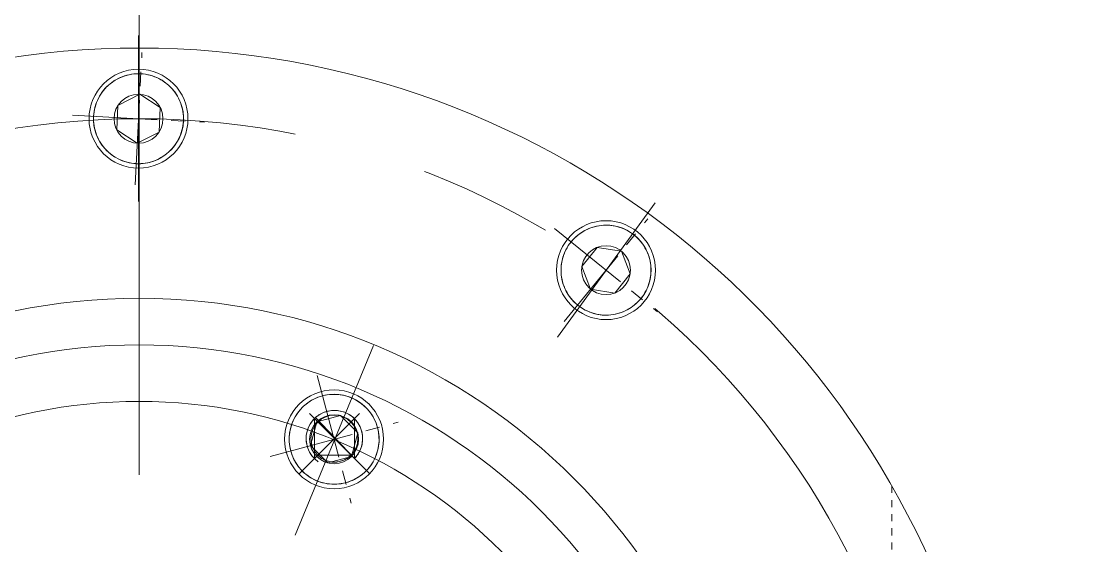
# Model space of a CAD drawing. Header units: inches. Extents: x 0 to 26418, y 0 to 20128.
# Drawn here: x 3986.1 to 4138.2, y 15527.2 to 15601.3 of the extents above; entities that cross this region are included whole.
import ezdxf

# ---------------------------------------------------------------- set-up
doc = ezdxf.new("R2010")
doc.units = ezdxf.units.IN
doc.header["$MEASUREMENT"] = 0
for name, pattern in [('ACAD_ISO02W100', [15, 12, -3]), ('CENTER', [50.8, 31.75, -6.35, 6.35, -6.35]), ('点画线', [18, 12, -2, 2, -2]), ('虚线', [2, 1, -1])]:
    doc.linetypes.add(name, pattern=pattern)
for name, color, linetype, lineweight in [('CAXA1', 5, 'CENTER', 5), ('中心线层', 5, 'CENTER', 5), ('细实线层', 7, 'Continuous', 5), ('虚线层', 6, 'ACAD_ISO02W100', 5)]:
    doc.layers.add(name, color=color, linetype=linetype, lineweight=lineweight)

msp = doc.modelspace()

# ---------------------------------------------------------------- linework, layer by layer
at = {"color": 7, "lineweight": 5}
for p, q in [((3998.9, 15592.74), (3998.64, 15592.54)), ((3999.18, 15592.93), (3998.9, 15592.74)), ((3999.46, 15593.11), (3999.18, 15592.93)), ((3999.76, 15593.27), (3999.46, 15593.11)), ((4000.06, 15593.41), (3999.76, 15593.27)), ((4000.36, 15593.54), (4000.06, 15593.41)), ((4000.68, 15593.65), (4000.36, 15593.54)), ((4001, 15593.74), (4000.68, 15593.65)), ((4001.32, 15593.82), (4001, 15593.74)), ((4001.65, 15593.88), (4001.32, 15593.82)), ((4001.98, 15593.92), (4001.65, 15593.88)), ((4002.31, 15593.95), (4001.98, 15593.92)), ((4002.65, 15593.96), (4002.31, 15593.95)), ((4002.98, 15593.95), (4002.65, 15593.96)), ((4003.31, 15593.92), (4002.98, 15593.95)), ((4003.64, 15593.88), (4003.31, 15593.92)), ((4003.97, 15593.82), (4003.64, 15593.88)), ((4004.29, 15593.74), (4003.97, 15593.82)), ((4004.61, 15593.65), (4004.29, 15593.74)), ((4004.93, 15593.54), (4004.61, 15593.65)), ((4005.23, 15593.41), (4004.93, 15593.54)), ((4005.54, 15593.27), (4005.23, 15593.41)), ((4005.83, 15593.11), (4005.54, 15593.27)), ((4006.11, 15592.93), (4005.83, 15593.11)), ((4006.39, 15592.74), (4006.11, 15592.93)), ((4006.65, 15592.54), (4006.39, 15592.74)), ((3997.5, 15591.34), (3997.31, 15591.06)), ((3997.7, 15591.6), (3997.5, 15591.34)), ((3997.92, 15591.85), (3997.7, 15591.6)), ((3998.14, 15592.09), (3997.92, 15591.85)), ((3998.39, 15592.32), (3998.14, 15592.09)), ((3998.64, 15592.54), (3998.39, 15592.32)), ((4006.9, 15592.32), (4006.65, 15592.54)), ((4007.15, 15592.09), (4006.9, 15592.32)), ((4007.38, 15591.85), (4007.15, 15592.09)), ((4007.59, 15591.6), (4007.38, 15591.85)), ((4007.8, 15591.34), (4007.59, 15591.6)), ((4007.98, 15591.06), (4007.8, 15591.34)), ((3996.7, 15589.87), (3996.59, 15589.56)), ((3996.83, 15590.18), (3996.7, 15589.87)), ((3996.97, 15590.48), (3996.83, 15590.18)), ((3997.13, 15590.78), (3996.97, 15590.48)), ((3997.31, 15591.06), (3997.13, 15590.78)), ((4002.83, 15591.05), (3999.74, 15589.48)), ((4002.83, 15591.05), (4005.73, 15589.17)), ((4002.83, 15591.05), (4005.73, 15589.17)), ((4008.16, 15590.78), (4007.98, 15591.06)), ((4008.32, 15590.48), (4008.16, 15590.78)), ((4008.46, 15590.18), (4008.32, 15590.48)), ((4008.59, 15589.87), (4008.46, 15590.18)), ((4008.7, 15589.56), (4008.59, 15589.87)), ((3996.32, 15588.26), (3996.29, 15587.93)), ((3996.36, 15588.59), (3996.32, 15588.26)), ((3996.42, 15588.92), (3996.36, 15588.59)), ((3996.5, 15589.24), (3996.42, 15588.92)), ((3996.59, 15589.56), (3996.5, 15589.24)), ((3999.56, 15586.02), (3999.74, 15589.48)), ((4005.55, 15585.71), (4005.73, 15589.17)), ((4008.79, 15589.24), (4008.7, 15589.56)), ((4008.87, 15588.92), (4008.79, 15589.24)), ((4008.93, 15588.59), (4008.87, 15588.92)), ((4008.98, 15588.26), (4008.93, 15588.59)), ((4009, 15587.93), (4008.98, 15588.26)), ((3996.29, 15587.93), (3996.28, 15587.59)), ((3996.28, 15587.59), (3996.29, 15587.26)), ((3996.29, 15587.93), (3996.29, 15587.93)), ((3996.29, 15587.26), (3996.32, 15586.93)), ((3996.32, 15586.93), (3996.36, 15586.6)), ((4008.93, 15586.6), (4008.98, 15586.93)), ((4008.98, 15586.93), (4009, 15587.26)), ((4009.01, 15587.59), (4009, 15587.93)), ((4009, 15587.26), (4009.01, 15587.59)), ((4009, 15587.26), (4009, 15587.26)), ((3996.36, 15586.6), (3996.42, 15586.27)), ((3996.42, 15586.27), (3996.5, 15585.95)), ((3996.5, 15585.95), (3996.59, 15585.63)), ((3996.59, 15585.63), (3996.7, 15585.31)), ((3996.7, 15585.31), (3996.83, 15585.01)), ((4002.46, 15584.13), (3999.56, 15586.02)), ((4002.46, 15584.13), (4005.55, 15585.71)), ((4008.46, 15585.01), (4008.59, 15585.31)), ((4008.59, 15585.31), (4008.7, 15585.63)), ((4008.7, 15585.63), (4008.79, 15585.95)), ((4008.79, 15585.95), (4008.87, 15586.27)), ((4008.87, 15586.27), (4008.93, 15586.6)), ((3996.83, 15585.01), (3996.97, 15584.7)), ((3996.97, 15584.7), (3997.13, 15584.41)), ((3997.13, 15584.41), (3997.31, 15584.13)), ((3997.31, 15584.13), (3997.5, 15583.85)), ((3997.5, 15583.85), (3997.7, 15583.59)), ((3997.7, 15583.59), (3997.92, 15583.33)), ((4007.38, 15583.33), (4007.59, 15583.59)), ((4007.59, 15583.59), (4007.8, 15583.85)), ((4007.8, 15583.85), (4007.98, 15584.13)), ((4007.98, 15584.13), (4008.16, 15584.41)), ((4008.16, 15584.41), (4008.32, 15584.7)), ((4008.32, 15584.7), (4008.46, 15585.01)), ((3997.92, 15583.33), (3998.14, 15583.09)), ((3998.14, 15583.09), (3998.39, 15582.86)), ((3998.39, 15582.86), (3998.64, 15582.65)), ((3998.64, 15582.65), (3998.9, 15582.44)), ((3998.9, 15582.44), (3999.18, 15582.26)), ((3999.18, 15582.26), (3999.46, 15582.08)), ((3999.46, 15582.08), (3999.76, 15581.92)), ((4005.54, 15581.92), (4005.83, 15582.08)), ((4005.83, 15582.08), (4006.11, 15582.26)), ((4006.11, 15582.26), (4006.39, 15582.44)), ((4006.39, 15582.44), (4006.65, 15582.65)), ((4006.65, 15582.65), (4006.9, 15582.86)), ((4006.9, 15582.86), (4007.15, 15583.09)), ((4007.15, 15583.09), (4007.38, 15583.33)), ((3999.76, 15581.92), (4000.06, 15581.78)), ((4000.06, 15581.78), (4000.36, 15581.65)), ((4000.36, 15581.65), (4000.68, 15581.54)), ((4000.68, 15581.54), (4001, 15581.45)), ((4001, 15581.45), (4001.32, 15581.37)), ((4001.32, 15581.37), (4001.65, 15581.31)), ((4001.65, 15581.31), (4001.98, 15581.26)), ((4001.98, 15581.26), (4002.31, 15581.24)), ((4002.31, 15581.24), (4002.31, 15581.24)), ((4002.31, 15581.24), (4002.65, 15581.23)), ((4002.65, 15581.23), (4002.98, 15581.24)), ((4002.98, 15581.24), (4003.31, 15581.26)), ((4003.31, 15581.26), (4003.64, 15581.31)), ((4003.64, 15581.31), (4003.97, 15581.37)), ((4003.97, 15581.37), (4004.29, 15581.45)), ((4004.29, 15581.45), (4004.61, 15581.54)), ((4004.61, 15581.54), (4004.93, 15581.65)), ((4004.93, 15581.65), (4005.23, 15581.78)), ((4005.23, 15581.78), (4005.54, 15581.92)), ((4065.32, 15571.5), (4065.05, 15571.31)), ((4065.61, 15571.67), (4065.32, 15571.5)), ((4065.9, 15571.83), (4065.61, 15571.67)), ((4066.2, 15571.97), (4065.9, 15571.83)), ((4066.51, 15572.1), (4066.2, 15571.97)), ((4066.82, 15572.21), (4066.51, 15572.1)), ((4067.14, 15572.31), (4066.82, 15572.21)), ((4067.46, 15572.38), (4067.14, 15572.31)), ((4067.79, 15572.45), (4067.46, 15572.38)), ((4068.12, 15572.49), (4067.79, 15572.45)), ((4068.45, 15572.51), (4068.12, 15572.49)), ((4068.79, 15572.52), (4068.45, 15572.51)), ((4069.12, 15572.51), (4068.79, 15572.52)), ((4069.45, 15572.49), (4069.12, 15572.51)), ((4069.78, 15572.45), (4069.45, 15572.49)), ((4070.11, 15572.38), (4069.78, 15572.45)), ((4070.44, 15572.31), (4070.11, 15572.38)), ((4070.75, 15572.21), (4070.44, 15572.31)), ((4071.07, 15572.1), (4070.75, 15572.21)), ((4071.38, 15571.97), (4071.07, 15572.1)), ((4071.68, 15571.83), (4071.38, 15571.97)), ((4071.97, 15571.67), (4071.68, 15571.83)), ((4072.25, 15571.5), (4071.97, 15571.67)), ((4072.53, 15571.31), (4072.25, 15571.5)), ((4063.64, 15569.9), (4063.45, 15569.63)), ((4063.84, 15570.16), (4063.64, 15569.9)), ((4064.06, 15570.42), (4063.84, 15570.16)), ((4063.84, 15570.16), (4063.84, 15570.16)), ((4064.29, 15570.66), (4064.06, 15570.42)), ((4064.53, 15570.89), (4064.29, 15570.66)), ((4064.78, 15571.11), (4064.53, 15570.89)), ((4065.05, 15571.31), (4064.78, 15571.11)), ((4072.79, 15571.11), (4072.53, 15571.31)), ((4073.05, 15570.89), (4072.79, 15571.11)), ((4073.29, 15570.66), (4073.05, 15570.89)), ((4073.52, 15570.42), (4073.29, 15570.66)), ((4073.73, 15570.16), (4073.52, 15570.42)), ((4073.94, 15569.9), (4073.73, 15570.16)), ((4074.13, 15569.63), (4073.94, 15569.9)), ((4062.85, 15568.44), (4062.73, 15568.13)), ((4062.97, 15568.75), (4062.85, 15568.44)), ((4063.12, 15569.05), (4062.97, 15568.75)), ((4063.28, 15569.34), (4063.12, 15569.05)), ((4063.45, 15569.63), (4063.28, 15569.34)), ((4065.37, 15566.7), (4067.55, 15569.39)), ((4070.97, 15568.85), (4067.55, 15569.39)), ((4070.97, 15568.85), (4072.21, 15565.62)), ((4070.97, 15568.85), (4072.21, 15565.62)), ((4074.3, 15569.34), (4074.13, 15569.63)), ((4074.46, 15569.05), (4074.3, 15569.34)), ((4074.6, 15568.75), (4074.46, 15569.05)), ((4074.73, 15568.44), (4074.6, 15568.75)), ((4074.84, 15568.13), (4074.73, 15568.44)), ((4062.5, 15567.15), (4062.46, 15566.82)), ((4062.56, 15567.48), (4062.5, 15567.15)), ((4062.64, 15567.81), (4062.56, 15567.48)), ((4062.73, 15568.13), (4062.64, 15567.81)), ((4074.94, 15567.81), (4074.84, 15568.13)), ((4075.01, 15567.48), (4074.94, 15567.81)), ((4075.07, 15567.15), (4075.01, 15567.48)), ((4075.12, 15566.82), (4075.07, 15567.15)), ((4062.43, 15566.49), (4062.42, 15566.16)), ((4062.42, 15566.16), (4062.43, 15565.83)), ((4062.46, 15566.82), (4062.43, 15566.49)), ((4062.43, 15565.83), (4062.46, 15565.49)), ((4062.46, 15565.49), (4062.5, 15565.16)), ((4066.61, 15563.47), (4065.37, 15566.7)), ((4070.03, 15562.92), (4072.21, 15565.62)), ((4075.07, 15565.16), (4075.12, 15565.49)), ((4075.14, 15566.49), (4075.12, 15566.82)), ((4075.12, 15565.49), (4075.14, 15565.83)), ((4075.15, 15566.16), (4075.14, 15566.49)), ((4075.14, 15565.83), (4075.15, 15566.16)), ((4062.5, 15565.16), (4062.56, 15564.84)), ((4062.56, 15564.84), (4062.64, 15564.51)), ((4062.64, 15564.51), (4062.73, 15564.19)), ((4062.73, 15564.19), (4062.85, 15563.88)), ((4062.85, 15563.88), (4062.97, 15563.57)), ((4074.6, 15563.57), (4074.73, 15563.88)), ((4074.73, 15563.88), (4074.84, 15564.19)), ((4074.84, 15564.19), (4074.94, 15564.51)), ((4074.94, 15564.51), (4075.01, 15564.84)), ((4075.01, 15564.84), (4075.07, 15565.16)), ((4062.97, 15563.57), (4063.12, 15563.27)), ((4063.12, 15563.27), (4063.28, 15562.98)), ((4063.28, 15562.98), (4063.45, 15562.69)), ((4063.45, 15562.69), (4063.64, 15562.42)), ((4063.64, 15562.42), (4063.84, 15562.15)), ((4066.61, 15563.47), (4070.03, 15562.92)), ((4073.73, 15562.15), (4073.94, 15562.42)), ((4073.94, 15562.42), (4074.13, 15562.69)), ((4074.13, 15562.69), (4074.3, 15562.98)), ((4074.3, 15562.98), (4074.46, 15563.27)), ((4074.46, 15563.27), (4074.6, 15563.57)), ((4063.84, 15562.15), (4064.06, 15561.9)), ((4064.06, 15561.9), (4064.29, 15561.66)), ((4064.29, 15561.66), (4064.53, 15561.43)), ((4064.53, 15561.43), (4064.78, 15561.21)), ((4064.78, 15561.21), (4064.78, 15561.21)), ((4064.78, 15561.21), (4065.05, 15561.01)), ((4065.05, 15561.01), (4065.32, 15560.82)), ((4065.32, 15560.82), (4065.61, 15560.65)), ((4071.97, 15560.65), (4072.25, 15560.82)), ((4072.25, 15560.82), (4072.53, 15561.01)), ((4072.53, 15561.01), (4072.79, 15561.21)), ((4072.79, 15561.21), (4073.05, 15561.43)), ((4073.05, 15561.43), (4073.29, 15561.66)), ((4073.29, 15561.66), (4073.52, 15561.9)), ((4073.52, 15561.9), (4073.73, 15562.15)), ((4073.73, 15562.15), (4073.73, 15562.15)), ((4065.61, 15560.65), (4065.9, 15560.49)), ((4065.9, 15560.49), (4066.2, 15560.34)), ((4066.2, 15560.34), (4066.51, 15560.22)), ((4066.51, 15560.22), (4066.82, 15560.11)), ((4066.82, 15560.11), (4067.14, 15560.01)), ((4067.14, 15560.01), (4067.46, 15559.93)), ((4067.46, 15559.93), (4067.79, 15559.87)), ((4067.79, 15559.87), (4068.12, 15559.83)), ((4068.12, 15559.83), (4068.45, 15559.8)), ((4068.45, 15559.8), (4068.79, 15559.79)), ((4068.79, 15559.79), (4069.12, 15559.8)), ((4069.12, 15559.8), (4069.45, 15559.83)), ((4069.45, 15559.83), (4069.78, 15559.87)), ((4069.78, 15559.87), (4070.11, 15559.93)), ((4070.11, 15559.93), (4070.44, 15560.01)), ((4070.44, 15560.01), (4070.75, 15560.11)), ((4070.75, 15560.11), (4071.07, 15560.22)), ((4071.07, 15560.22), (4071.38, 15560.34)), ((4071.38, 15560.34), (4071.68, 15560.49)), ((4071.68, 15560.49), (4071.97, 15560.65)), ((4026.32, 15547.17), (4026.06, 15546.96)), ((4026.58, 15547.38), (4026.32, 15547.17)), ((4026.86, 15547.57), (4026.58, 15547.38)), ((4027.14, 15547.74), (4026.86, 15547.57)), ((4027.43, 15547.9), (4027.14, 15547.74)), ((4027.74, 15548.04), (4027.43, 15547.9)), ((4028.04, 15548.17), (4027.74, 15548.04)), ((4028.36, 15548.28), (4028.04, 15548.17)), ((4028.68, 15548.38), (4028.36, 15548.28)), ((4029, 15548.45), (4028.68, 15548.38)), ((4028.68, 15548.38), (4028.68, 15548.38)), ((4029.33, 15548.51), (4029, 15548.45)), ((4029.66, 15548.56), (4029.33, 15548.51)), ((4029.99, 15548.58), (4029.66, 15548.56)), ((4030.32, 15548.59), (4029.99, 15548.58)), ((4030.66, 15548.58), (4030.32, 15548.59)), ((4030.99, 15548.56), (4030.66, 15548.58)), ((4031.32, 15548.51), (4030.99, 15548.56)), ((4031.65, 15548.45), (4031.32, 15548.51)), ((4031.97, 15548.38), (4031.65, 15548.45)), ((4032.29, 15548.28), (4031.97, 15548.38)), ((4032.6, 15548.17), (4032.29, 15548.28)), ((4032.91, 15548.04), (4032.6, 15548.17)), ((4033.21, 15547.9), (4032.91, 15548.04)), ((4033.51, 15547.74), (4033.21, 15547.9)), ((4033.79, 15547.57), (4033.51, 15547.74)), ((4034.07, 15547.38), (4033.79, 15547.57)), ((4034.33, 15547.17), (4034.07, 15547.38)), ((4034.58, 15546.96), (4034.33, 15547.17)), ((4024.99, 15545.69), (4024.81, 15545.41)), ((4025.17, 15545.97), (4024.99, 15545.69)), ((4025.38, 15546.23), (4025.17, 15545.97)), ((4025.59, 15546.49), (4025.38, 15546.23)), ((4025.82, 15546.73), (4025.59, 15546.49)), ((4026.06, 15546.96), (4025.82, 15546.73)), ((4027.87, 15544.68), (4031.22, 15545.57)), ((4028.18, 15545.67), (4028.01, 15545.55)), ((4028.36, 15545.78), (4028.18, 15545.67)), ((4028.55, 15545.88), (4028.36, 15545.78)), ((4028.73, 15545.97), (4028.55, 15545.88)), ((4028.93, 15546.05), (4028.73, 15545.97)), ((4029.13, 15546.12), (4028.93, 15546.05)), ((4029.33, 15546.18), (4029.13, 15546.12)), ((4029.53, 15546.23), (4029.33, 15546.18)), ((4029.74, 15546.27), (4029.53, 15546.23)), ((4029.94, 15546.3), (4029.74, 15546.27)), ((4030.15, 15546.31), (4029.94, 15546.3)), ((4030.36, 15546.32), (4030.15, 15546.31)), ((4030.57, 15546.31), (4030.36, 15546.32)), ((4030.78, 15546.3), (4030.57, 15546.31)), ((4030.99, 15546.27), (4030.78, 15546.3)), ((4031.19, 15546.23), (4030.99, 15546.27)), ((4031.4, 15546.18), (4031.19, 15546.23)), ((4033.67, 15543.12), (4031.22, 15545.57)), ((4031.6, 15546.12), (4031.4, 15546.18)), ((4031.79, 15546.05), (4031.6, 15546.12)), ((4031.99, 15545.97), (4031.79, 15546.05)), ((4032.18, 15545.88), (4031.99, 15545.97)), ((4032.36, 15545.78), (4032.18, 15545.88)), ((4032.54, 15545.67), (4032.36, 15545.78)), ((4032.71, 15545.55), (4032.54, 15545.67)), ((4034.82, 15546.73), (4034.58, 15546.96)), ((4035.05, 15546.49), (4034.82, 15546.73)), ((4035.27, 15546.23), (4035.05, 15546.49)), ((4035.47, 15545.97), (4035.27, 15546.23)), ((4035.66, 15545.69), (4035.47, 15545.97)), ((4035.84, 15545.41), (4035.66, 15545.69)), ((4024.27, 15544.19), (4024.18, 15543.87)), ((4024.38, 15544.51), (4024.27, 15544.19)), ((4024.51, 15544.82), (4024.38, 15544.51)), ((4024.65, 15545.12), (4024.51, 15544.82)), ((4024.81, 15545.41), (4024.65, 15545.12)), ((4026.8, 15544.13), (4026.71, 15543.94)), ((4026.9, 15544.32), (4026.8, 15544.13)), ((4027.01, 15544.5), (4026.9, 15544.32)), ((4026.98, 15541.33), (4027.87, 15544.68)), ((4027.13, 15544.67), (4027.01, 15544.5)), ((4027.25, 15544.83), (4027.13, 15544.67)), ((4027.39, 15544.99), (4027.25, 15544.83)), ((4027.53, 15545.15), (4027.39, 15544.99)), ((4027.53, 15539.49), (4027.53, 15545.15)), ((4027.53, 15539.49), (4033.19, 15545.15)), ((4027.84, 15545.43), (4027.68, 15545.29)), ((4027.68, 15545.29), (4033.19, 15539.49)), ((4028.01, 15545.55), (4027.84, 15545.43)), ((4032.88, 15545.43), (4032.71, 15545.55)), ((4033.04, 15545.29), (4032.88, 15545.43)), ((4033.19, 15545.15), (4033.04, 15545.29)), ((4033.33, 15544.99), (4033.19, 15545.15)), ((4033.19, 15545.15), (4033.19, 15539.49)), ((4033.47, 15544.83), (4033.33, 15544.99)), ((4033.6, 15544.67), (4033.47, 15544.83)), ((4033.72, 15544.5), (4033.6, 15544.67)), ((4033.83, 15544.32), (4033.72, 15544.5)), ((4033.93, 15544.13), (4033.83, 15544.32)), ((4034.02, 15543.94), (4033.93, 15544.13)), ((4036, 15545.12), (4035.84, 15545.41)), ((4036.14, 15544.82), (4036, 15545.12)), ((4036.27, 15544.51), (4036.14, 15544.82)), ((4036.38, 15544.19), (4036.27, 15544.51)), ((4036.47, 15543.87), (4036.38, 15544.19)), ((4023.97, 15542.56), (4023.96, 15542.23)), ((4023.99, 15542.89), (4023.97, 15542.56)), ((4024.04, 15543.22), (4023.99, 15542.89)), ((4024.1, 15543.55), (4024.04, 15543.22)), ((4024.18, 15543.87), (4024.1, 15543.55)), ((4026.37, 15542.53), (4026.36, 15542.32)), ((4026.38, 15542.74), (4026.37, 15542.53)), ((4026.41, 15542.94), (4026.38, 15542.74)), ((4026.45, 15543.15), (4026.41, 15542.94)), ((4026.5, 15543.35), (4026.45, 15543.15)), ((4026.56, 15543.55), (4026.5, 15543.35)), ((4026.63, 15543.75), (4026.56, 15543.55)), ((4026.71, 15543.94), (4026.63, 15543.75)), ((4033.67, 15543.12), (4032.77, 15539.78)), ((4033.67, 15543.12), (4032.77, 15539.78)), ((4034.1, 15543.75), (4034.02, 15543.94)), ((4034.17, 15543.55), (4034.1, 15543.75)), ((4034.23, 15543.35), (4034.17, 15543.55)), ((4034.27, 15543.15), (4034.23, 15543.35)), ((4034.31, 15542.94), (4034.27, 15543.15)), ((4034.34, 15542.74), (4034.31, 15542.94)), ((4034.36, 15542.53), (4034.34, 15542.74)), ((4034.36, 15542.32), (4034.36, 15542.53)), ((4036.55, 15543.55), (4036.47, 15543.87)), ((4036.61, 15543.22), (4036.55, 15543.55)), ((4036.65, 15542.89), (4036.61, 15543.22)), ((4036.68, 15542.56), (4036.65, 15542.89)), ((4036.69, 15542.23), (4036.68, 15542.56)), ((4023.96, 15542.23), (4023.97, 15541.89)), ((4023.97, 15541.89), (4023.99, 15541.56)), ((4023.99, 15541.56), (4024.04, 15541.23)), ((4024.04, 15541.23), (4024.1, 15540.9)), ((4026.36, 15542.32), (4026.37, 15542.11)), ((4026.37, 15542.11), (4026.38, 15541.9)), ((4026.38, 15541.9), (4026.41, 15541.69)), ((4026.41, 15541.69), (4026.45, 15541.49)), ((4026.45, 15541.49), (4026.5, 15541.28)), ((4026.5, 15541.28), (4026.56, 15541.08)), ((4026.56, 15541.08), (4026.63, 15540.88)), ((4026.98, 15541.33), (4029.43, 15538.88)), ((4034.1, 15540.88), (4034.17, 15541.08)), ((4034.17, 15541.08), (4034.23, 15541.28)), ((4034.23, 15541.28), (4034.27, 15541.49)), ((4034.27, 15541.49), (4034.31, 15541.69)), ((4034.31, 15541.69), (4034.34, 15541.9)), ((4034.34, 15541.9), (4034.36, 15542.11)), ((4034.36, 15542.11), (4034.36, 15542.32)), ((4036.55, 15540.9), (4036.61, 15541.23)), ((4036.61, 15541.23), (4036.65, 15541.56)), ((4036.65, 15541.56), (4036.68, 15541.89)), ((4036.68, 15541.89), (4036.69, 15542.23)), ((4024.1, 15540.9), (4024.18, 15540.58)), ((4024.18, 15540.58), (4024.18, 15540.58)), ((4024.18, 15540.58), (4024.27, 15540.26)), ((4024.27, 15540.26), (4024.38, 15539.95)), ((4024.38, 15539.95), (4024.51, 15539.64)), ((4024.51, 15539.64), (4024.65, 15539.34)), ((4026.63, 15540.88), (4026.71, 15540.69)), ((4026.71, 15540.69), (4026.8, 15540.5)), ((4026.8, 15540.5), (4026.9, 15540.32)), ((4026.9, 15540.32), (4027.01, 15540.14)), ((4027.01, 15540.14), (4027.13, 15539.97)), ((4027.13, 15539.97), (4027.25, 15539.8)), ((4027.25, 15539.8), (4027.39, 15539.64)), ((4027.39, 15539.64), (4027.53, 15539.49)), ((4028.01, 15539.97), (4027.53, 15539.49)), ((4032.71, 15539.97), (4028.01, 15539.97)), ((4028.01, 15539.97), (4028.14, 15539.85)), ((4032.71, 15539.97), (4028.01, 15539.97)), ((4028.14, 15539.85), (4028.27, 15539.73)), ((4028.27, 15539.73), (4028.41, 15539.63)), ((4028.41, 15539.63), (4028.55, 15539.53)), ((4028.55, 15539.53), (4028.7, 15539.44)), ((4029.43, 15538.88), (4032.77, 15539.78)), ((4032.02, 15539.44), (4032.17, 15539.53)), ((4032.17, 15539.53), (4032.31, 15539.63)), ((4032.31, 15539.63), (4032.45, 15539.73)), ((4032.45, 15539.73), (4032.59, 15539.85)), ((4032.59, 15539.85), (4032.71, 15539.97)), ((4033.19, 15539.49), (4032.71, 15539.97)), ((4033.19, 15539.49), (4033.33, 15539.64)), ((4033.33, 15539.64), (4033.47, 15539.8)), ((4033.47, 15539.8), (4033.6, 15539.97)), ((4033.6, 15539.97), (4033.72, 15540.14)), ((4033.72, 15540.14), (4033.83, 15540.32)), ((4033.83, 15540.32), (4033.93, 15540.5)), ((4033.93, 15540.5), (4034.02, 15540.69)), ((4034.02, 15540.69), (4034.1, 15540.88)), ((4036, 15539.34), (4036.14, 15539.64)), ((4036.14, 15539.64), (4036.27, 15539.95)), ((4036.27, 15539.95), (4036.38, 15540.26)), ((4036.38, 15540.26), (4036.47, 15540.58)), ((4036.47, 15540.58), (4036.55, 15540.9)), ((4024.65, 15539.34), (4024.81, 15539.04)), ((4024.81, 15539.04), (4024.99, 15538.76)), ((4024.99, 15538.76), (4025.17, 15538.49)), ((4025.17, 15538.49), (4025.38, 15538.22)), ((4025.38, 15538.22), (4025.59, 15537.97)), ((4025.59, 15537.97), (4025.82, 15537.73)), ((4028.7, 15539.44), (4028.85, 15539.36)), ((4028.85, 15539.36), (4029.01, 15539.28)), ((4029.01, 15539.28), (4029.17, 15539.21)), ((4029.17, 15539.21), (4029.33, 15539.16)), ((4029.33, 15539.16), (4029.5, 15539.11)), ((4029.5, 15539.11), (4029.67, 15539.07)), ((4029.67, 15539.07), (4029.84, 15539.03)), ((4029.84, 15539.03), (4030.01, 15539.01)), ((4030.01, 15539.01), (4030.19, 15539)), ((4030.19, 15539), (4030.36, 15538.99)), ((4030.36, 15538.99), (4030.54, 15539)), ((4030.54, 15539), (4030.71, 15539.01)), ((4030.71, 15539.01), (4030.88, 15539.03)), ((4030.88, 15539.03), (4031.05, 15539.07)), ((4031.05, 15539.07), (4031.22, 15539.11)), ((4031.22, 15539.11), (4031.39, 15539.16)), ((4031.39, 15539.16), (4031.55, 15539.21)), ((4031.55, 15539.21), (4031.71, 15539.28)), ((4031.71, 15539.28), (4031.87, 15539.36)), ((4031.87, 15539.36), (4032.02, 15539.44)), ((4034.82, 15537.73), (4035.05, 15537.97)), ((4035.05, 15537.97), (4035.27, 15538.22)), ((4035.27, 15538.22), (4035.47, 15538.49)), ((4035.47, 15538.49), (4035.66, 15538.76)), ((4035.66, 15538.76), (4035.84, 15539.04)), ((4035.84, 15539.04), (4036, 15539.34)), ((4025.82, 15537.73), (4026.06, 15537.5)), ((4026.06, 15537.5), (4026.32, 15537.28)), ((4026.32, 15537.28), (4026.58, 15537.08)), ((4026.58, 15537.08), (4026.86, 15536.89)), ((4026.86, 15536.89), (4027.14, 15536.71)), ((4027.14, 15536.71), (4027.43, 15536.56)), ((4027.43, 15536.56), (4027.74, 15536.41)), ((4032.91, 15536.41), (4033.21, 15536.56)), ((4033.21, 15536.56), (4033.51, 15536.71)), ((4033.51, 15536.71), (4033.79, 15536.89)), ((4033.79, 15536.89), (4034.07, 15537.08)), ((4034.07, 15537.08), (4034.33, 15537.28)), ((4034.33, 15537.28), (4034.58, 15537.5)), ((4034.58, 15537.5), (4034.82, 15537.73)), ((4027.74, 15536.41), (4028.04, 15536.28)), ((4028.04, 15536.28), (4028.36, 15536.17)), ((4028.36, 15536.17), (4028.68, 15536.08)), ((4028.68, 15536.08), (4029, 15536)), ((4029, 15536), (4029.33, 15535.94)), ((4029.33, 15535.94), (4029.66, 15535.9)), ((4029.66, 15535.9), (4029.99, 15535.87)), ((4029.99, 15535.87), (4030.32, 15535.86)), ((4030.32, 15535.86), (4030.66, 15535.87)), ((4030.66, 15535.87), (4030.99, 15535.9)), ((4030.99, 15535.9), (4031.32, 15535.94)), ((4031.32, 15535.94), (4031.65, 15536)), ((4031.65, 15536), (4031.97, 15536.08)), ((4031.97, 15536.08), (4032.29, 15536.17)), ((4031.97, 15536.08), (4031.97, 15536.08)), ((4032.29, 15536.17), (4032.6, 15536.28)), ((4032.6, 15536.28), (4032.91, 15536.41))]:
    msp.add_line(p, q, dxfattribs=at)
for centre, radius in [((4002.73, 15475.18), 386.26), ((4002.73, 15475.18), 194.17), ((4002.65, 15587.59), 7), ((4002.65, 15587.59), 3.46), ((4068.79, 15566.16), 7), ((4068.79, 15566.16), 3.46), ((4002.73, 15475.18), 87), ((4002.73, 15475.09), 80.5), ((4030.32, 15542.23), 7), ((4030.32, 15542.23), 3.46), ((4030.36, 15542.32), 3.32)]:
    msp.add_circle(centre, radius, dxfattribs=at)
for centre, radius, start, end in [((4002.99, 15725.22), 582.5, 301.35579, 238.58501), ((4002.46, 15725.22), 546, 303.5084, 236.556), ((4002.73, 15475.22), 290, 148.6687, 31.3333), ((4002.73, 15475.09), 122.5, 288.8192, 164.8541), ((4002.65, 15587.59), 6.37, 87, 267), ((4002.65, 15587.59), 6.37, 267, 87), ((4068.79, 15566.16), 6.37, 51, 231), ((4068.79, 15566.16), 6.37, 231, 51), ((4030.32, 15542.23), 6.36, 15, 195), ((4030.32, 15542.23), 6.36, 195, 15)]:
    msp.add_arc(centre, radius, start, end, dxfattribs=at)
msp.add_open_spline([(4417.27, 16139.5), (4382.18, 16177.06), (4302.01, 16244.38), (4159.39, 16311.95), (4001.93, 16339.1), (3841.62, 16322.69), (3689.54, 16265.51), (3556.26, 16170.03), (3451.48, 16042.06), (3382.93, 15890.15), (3354.29, 15724.24), (3373.75, 15555.77), (3434.64, 15396.58), (3535.87, 15257.81), (3670.32, 15149.21), (3829.4, 15078.83), (4002.38, 15051.32), (4177.64, 15070.42), (4343.16, 15134.22), (4487.22, 15239.67), (4600.08, 15379.45), (4673.27, 15544.76), (4691.55, 15664.49), (4693.22, 15724.42)], degree=3, knots=[0, 0, 0, 0, 6187.666026, 12450.355458, 18783.77638, 25175.55398, 31622.065679, 38124.713595, 44683.237858, 51298.550922, 57973.870728, 64697.019294, 71462.748657, 78273.501796, 85129.278897, 92030.080145, 98977.285843, 105969.701152, 113006.622999, 120087.951186, 127214.495945, 134386.492849, 141603.663266, 141603.663266, 141603.663266, 141603.663266], dxfattribs=at)
at = {"layer": 'CAXA1', "linetype": 'CENTER', "lineweight": 5, "ltscale": 3}
for p, q in [((4002.73, 16242.05), (4002.73, 15096.41)), ((4002.65, 15575.89), (4002.65, 15599.39)), ((4061.91, 15556.69), (4075.72, 15575.7)), ((4024.79, 15528.66), (4035.9, 15555.48))]:
    msp.add_line(p, q, dxfattribs=at)
for centre, radius in [((4002.99, 15725.22), 565), ((4002.99, 15725.22), 540), ((4002.73, 15475.09), 112.5), ((4002.73, 15475.09), 72.5)]:
    msp.add_circle(centre, radius, dxfattribs=at)
msp.add_arc((4002.73, 15475.22), 272.5, 148.6693, 31.3334, dxfattribs=at)
at = {"layer": '中心线层', "color": 7, "linetype": '点画线', "lineweight": 5}
for p, q in [((4002.16, 15578.24), (4003.14, 15596.95)), ((3993.29, 15588.08), (4012, 15587.1)), ((4062.89, 15558.88), (4074.68, 15573.44)), ((4061.51, 15572.05), (4076.07, 15560.26)), ((4027.9, 15551.27), (4032.75, 15533.18)), ((4025.41, 15537.37), (4035.31, 15547.27)), ((4035.31, 15537.37), (4025.41, 15547.27)), ((4021.28, 15539.8), (4039.37, 15544.65))]:
    msp.add_line(p, q, dxfattribs=at)
at = {"layer": '细实线层', "color": 7, "lineweight": 5}
msp.add_arc((4030.36, 15542.32), 4, 315, 235, dxfattribs=at)
at = {"layer": '虚线层', "color": 7, "linetype": '虚线', "lineweight": 5}
msp.add_line((4109.23, 15535.63), (4109.23, 15483.22), dxfattribs=at)

doc.saveas('drawing.dxf')
